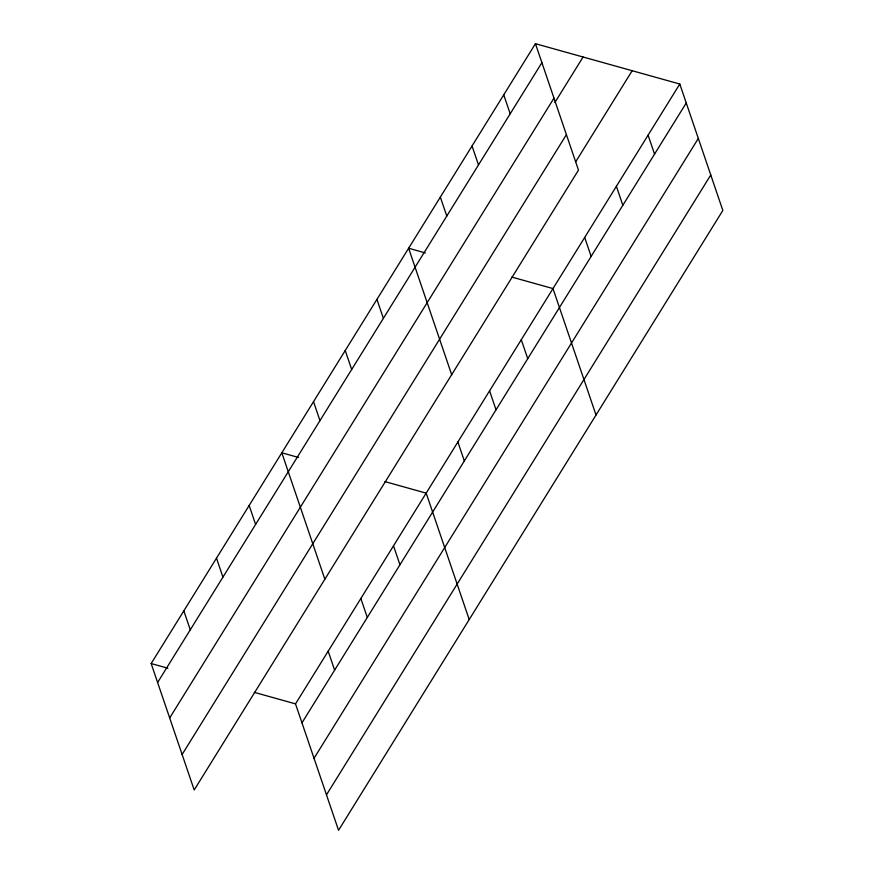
<?xml version="1.0" encoding="UTF-8"?>
<svg xmlns="http://www.w3.org/2000/svg" width="874" height="874" viewBox="0 0 874 874"><rect width="100%" height="100%" fill="white"/><g stroke="black" fill="none" stroke-linecap="round" stroke-linejoin="round"><path stroke-width="1.31" d="M535.445 43.7L578.49 170.124L194.203 789.976L151.158 663.552L535.445 43.7L679.797 84.024L722.842 210.448L338.555 830.3L295.51 703.876L679.797 84.024M157.615 682.496L541.902 62.655M169.687 717.958L553.974 98.117M554.903 102.466L583.089 57.007M182.12 754.502L566.407 134.662M575.802 161.635L632.164 70.718M301.967 722.831L686.254 102.979M314.039 758.293L698.326 138.442M326.483 794.837L710.77 174.986M425.365 252.925L408.628 248.249L451.672 374.673M511.793 277.069L552.991 288.573L596.024 415.008M298.558 457.473L281.821 452.798L324.855 579.222M384.975 481.618L426.173 493.133L469.207 619.557M151.158 663.552L167.895 668.228M254.312 692.361L295.51 703.876M648.093 135.164L654.55 154.119M616.389 186.304L622.845 205.259M584.695 237.444L591.141 256.388M503.741 94.84L510.197 113.784M472.036 145.98L478.493 164.924M521.286 339.713L527.732 358.668M440.332 197.109L446.789 216.064M489.582 390.853L496.028 409.808M457.878 441.993L464.323 460.937M376.923 299.389L383.38 318.333M345.23 350.529L351.676 369.473M393.508 545.813L399.953 564.768M313.526 401.658L319.971 420.613M360.842 598.504L367.298 617.448M328.176 651.185L334.633 670.139M249.156 505.489L255.601 524.433M216.49 558.169L222.936 577.124M183.824 610.86L190.281 629.815"/></g></svg>
